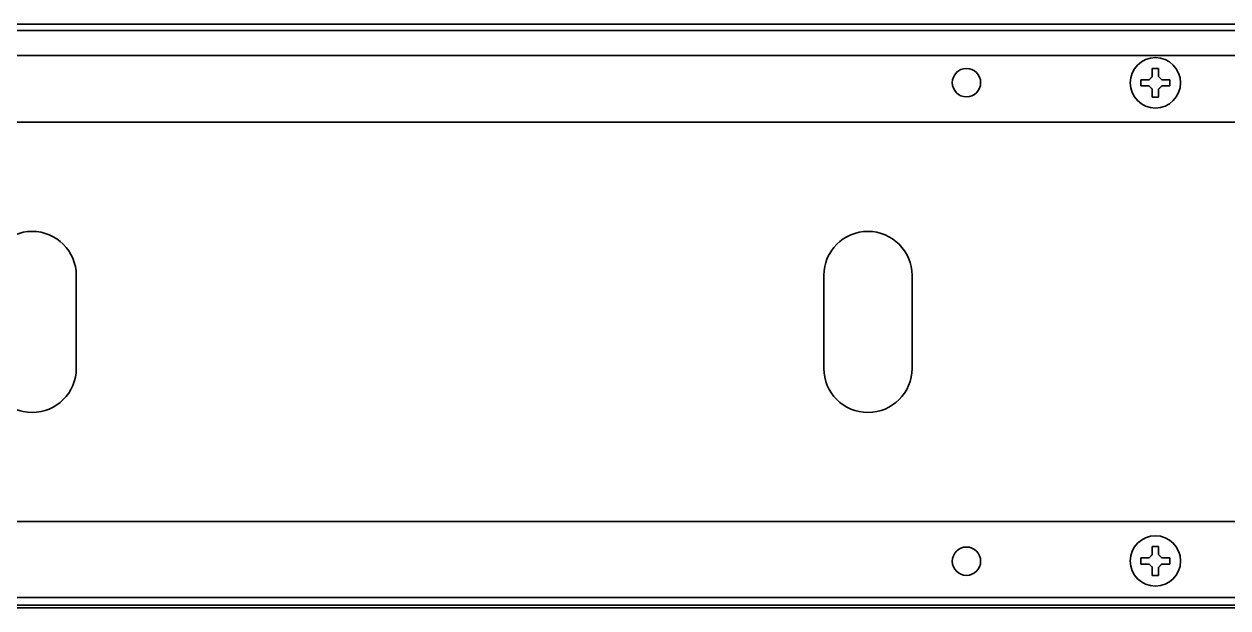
# Model space of a CAD drawing. Extents: x 53 to 4125, y 6244 to 9910.
# Drawn here: x 2409.6 to 2600.8, y 9647.7 to 9740.4 of the extents above; entities that cross this region are included whole.
import ezdxf

# ---------------------------------------------------------------- set-up
doc = ezdxf.new("R2010")
doc.units = 0
doc.header["$LTSCALE"] = 5
doc.layers.add('1', color=7, linetype='CONTINUOUS', true_color=0xffffff)

msp = doc.modelspace()

# ---------------------------------------------------------------- linework, layer by layer
at = {"layer": '1', "color": 7, "linetype": 'Continuous', "lineweight": 35}
for p, q in [((2274.78, 9740.39), (2903.78, 9740.39)), ((2897.78, 9739.37), (2280.78, 9739.37)), ((2280.78, 9735.42), (2897.78, 9735.42)), ((2586.98, 9731.06), (2586.98, 9731.56)), ((2591.58, 9731.56), (2591.58, 9731.06)), ((2586.98, 9730.56), (2586.98, 9731.06)), ((2591.58, 9731.06), (2591.58, 9730.56)), ((2897.78, 9724.79), (2280.78, 9724.79)), ((2417.93, 9685.71), (2417.93, 9700.47)), ((2536.63, 9700.47), (2536.63, 9685.71)), ((2550.63, 9685.71), (2550.63, 9700.47)), ((2897.78, 9661.39), (2280.78, 9661.39)), ((2586.98, 9655.13), (2586.98, 9655.63)), ((2586.98, 9654.63), (2586.98, 9655.13)), ((2591.58, 9655.63), (2591.58, 9655.13)), ((2591.58, 9655.13), (2591.58, 9654.63)), ((2282.78, 9649.32), (2895.78, 9649.32)), ((2280.78, 9647.67), (2897.78, 9647.67)), ((2282.78, 9648.12), (2895.78, 9648.12))]:
    msp.add_line(p, q, dxfattribs=at)
for centre, radius in [((2589.28, 9731.06), 4), ((2559.28, 9731.09), 2.25), ((2589.28, 9655.13), 4), ((2559.28, 9655.09), 2.25)]:
    msp.add_circle(centre, radius, dxfattribs=at)
for centre, start, end in [((2410.93, 9700.47), 0, 180), ((2543.63, 9700.47), 0, 180), ((2410.93, 9685.71), 180, 0), ((2543.63, 9685.71), 180, 0)]:
    msp.add_arc(centre, 7, start, end, dxfattribs=at)
for points in [[(2588.78, 9732.06), (2588.78, 9732.11), (2588.78, 9732.22), (2588.78, 9732.38), (2588.78, 9732.54), (2588.78, 9732.69), (2588.78, 9732.85), (2588.78, 9733), (2588.78, 9733.17), (2588.78, 9733.29), (2588.78, 9733.36)], [(2588.78, 9733.36), (2588.94, 9733.36), (2589.28, 9733.36), (2589.61, 9733.36), (2589.78, 9733.36)], [(2588.28, 9731.56), (2588.3, 9731.58), (2588.35, 9731.63), (2588.42, 9731.7), (2588.49, 9731.77), (2588.56, 9731.84), (2588.63, 9731.91), (2588.7, 9731.98), (2588.75, 9732.03), (2588.78, 9732.06)], [(2589.78, 9732.06), (2589.8, 9732.03), (2589.85, 9731.98), (2589.93, 9731.9), (2590, 9731.83), (2590.07, 9731.76), (2590.14, 9731.69), (2590.21, 9731.62), (2590.25, 9731.58), (2590.28, 9731.56)], [(2590.28, 9731.56), (2590.33, 9731.56), (2590.44, 9731.56), (2590.6, 9731.56), (2590.76, 9731.56), (2590.91, 9731.56), (2591.07, 9731.56), (2591.22, 9731.56), (2591.39, 9731.56), (2591.51, 9731.56), (2591.58, 9731.56)], [(2588.28, 9730.56), (2588.22, 9730.56), (2588.11, 9730.56), (2587.95, 9730.56), (2587.79, 9730.56), (2587.64, 9730.56), (2587.49, 9730.56), (2587.33, 9730.56), (2587.16, 9730.56), (2587.04, 9730.56), (2586.98, 9730.56)], [(2588.78, 9730.06), (2588.75, 9730.08), (2588.7, 9730.13), (2588.62, 9730.21), (2588.55, 9730.28), (2588.48, 9730.35), (2588.41, 9730.42), (2588.34, 9730.49), (2588.3, 9730.53), (2588.28, 9730.56)], [(2590.28, 9730.56), (2590.25, 9730.53), (2590.2, 9730.48), (2590.13, 9730.41), (2590.06, 9730.34), (2589.99, 9730.27), (2589.92, 9730.2), (2589.85, 9730.13), (2589.8, 9730.08), (2589.78, 9730.06)], [(2589.78, 9730.06), (2589.78, 9730), (2589.78, 9729.89), (2589.78, 9729.73), (2589.78, 9729.57), (2589.78, 9729.42), (2589.78, 9729.27), (2589.78, 9729.11), (2589.78, 9728.94), (2589.78, 9728.82), (2589.78, 9728.76)], [(2589.78, 9728.76), (2589.61, 9728.76), (2589.28, 9728.76), (2588.94, 9728.76), (2588.78, 9728.76)], [(2588.78, 9656.13), (2588.78, 9656.19), (2588.78, 9656.29), (2588.78, 9656.45), (2588.78, 9656.61), (2588.78, 9656.77), (2588.78, 9656.92), (2588.78, 9657.08), (2588.78, 9657.24), (2588.78, 9657.37), (2588.78, 9657.43)], [(2588.78, 9657.43), (2588.94, 9657.43), (2589.28, 9657.43), (2589.61, 9657.43), (2589.78, 9657.43)], [(2588.28, 9655.63), (2588.3, 9655.65), (2588.35, 9655.7), (2588.42, 9655.77), (2588.49, 9655.84), (2588.56, 9655.92), (2588.63, 9655.99), (2588.7, 9656.06), (2588.75, 9656.11), (2588.78, 9656.13)], [(2589.78, 9656.13), (2589.8, 9656.1), (2589.85, 9656.05), (2589.93, 9655.98), (2590, 9655.91), (2590.07, 9655.84), (2590.14, 9655.77), (2590.21, 9655.7), (2590.25, 9655.65), (2590.28, 9655.63)], [(2590.28, 9655.63), (2590.33, 9655.63), (2590.44, 9655.63), (2590.6, 9655.63), (2590.76, 9655.63), (2590.91, 9655.63), (2591.07, 9655.63), (2591.22, 9655.63), (2591.39, 9655.63), (2591.51, 9655.63), (2591.58, 9655.63)], [(2588.28, 9654.63), (2588.22, 9654.63), (2588.11, 9654.63), (2587.95, 9654.63), (2587.79, 9654.63), (2587.64, 9654.63), (2587.49, 9654.63), (2587.33, 9654.63), (2587.16, 9654.63), (2587.04, 9654.63), (2586.98, 9654.63)], [(2588.78, 9654.13), (2588.75, 9654.16), (2588.7, 9654.21), (2588.62, 9654.28), (2588.55, 9654.35), (2588.48, 9654.42), (2588.41, 9654.49), (2588.34, 9654.56), (2588.3, 9654.61), (2588.28, 9654.63)], [(2589.78, 9652.83), (2589.61, 9652.83), (2589.28, 9652.83), (2588.94, 9652.83), (2588.78, 9652.83)], [(2590.28, 9654.63), (2590.25, 9654.61), (2590.2, 9654.56), (2590.13, 9654.49), (2590.06, 9654.42), (2589.99, 9654.35), (2589.92, 9654.27), (2589.85, 9654.2), (2589.8, 9654.15), (2589.78, 9654.13)], [(2589.78, 9654.13), (2589.78, 9654.08), (2589.78, 9653.97), (2589.78, 9653.81), (2589.78, 9653.65), (2589.78, 9653.49), (2589.78, 9653.34), (2589.78, 9653.18), (2589.78, 9653.02), (2589.78, 9652.89), (2589.78, 9652.83)]]:
    msp.add_open_spline(points, degree=3, dxfattribs=at)
for points in [[(2589.78, 9733.36), (2589.78, 9733.15), (2589.78, 9732.94), (2589.78, 9732.62), (2589.78, 9732.51), (2589.78, 9732.28), (2589.78, 9732.17), (2589.78, 9732.06)], [(2586.98, 9731.56), (2587.18, 9731.56), (2587.39, 9731.56), (2587.71, 9731.56), (2587.82, 9731.56), (2588.05, 9731.56), (2588.16, 9731.56), (2588.28, 9731.56)], [(2588.78, 9728.76), (2588.78, 9728.96), (2588.78, 9729.17), (2588.78, 9729.49), (2588.78, 9729.6), (2588.78, 9729.83), (2588.78, 9729.94), (2588.78, 9730.06)], [(2591.58, 9730.56), (2591.37, 9730.56), (2591.16, 9730.56), (2590.84, 9730.56), (2590.73, 9730.56), (2590.5, 9730.56), (2590.39, 9730.56), (2590.28, 9730.56)], [(2589.78, 9657.43), (2589.78, 9657.23), (2589.78, 9657.02), (2589.78, 9656.69), (2589.78, 9656.58), (2589.78, 9656.36), (2589.78, 9656.25), (2589.78, 9656.13)], [(2586.98, 9655.63), (2587.18, 9655.63), (2587.39, 9655.63), (2587.71, 9655.63), (2587.82, 9655.63), (2588.05, 9655.63), (2588.16, 9655.63), (2588.28, 9655.63)], [(2588.78, 9652.83), (2588.78, 9653.03), (2588.78, 9653.24), (2588.78, 9653.57), (2588.78, 9653.68), (2588.78, 9653.9), (2588.78, 9654.02), (2588.78, 9654.13)], [(2591.58, 9654.63), (2591.37, 9654.63), (2591.16, 9654.63), (2590.84, 9654.63), (2590.73, 9654.63), (2590.5, 9654.63), (2590.39, 9654.63), (2590.28, 9654.63)]]:
    msp.add_open_spline(points, degree=3, knots=[0, 0, 0, 0, 0.5, 0.5, 0.75, 0.75, 1, 1, 1, 1], dxfattribs=at)

doc.saveas('drawing.dxf')
